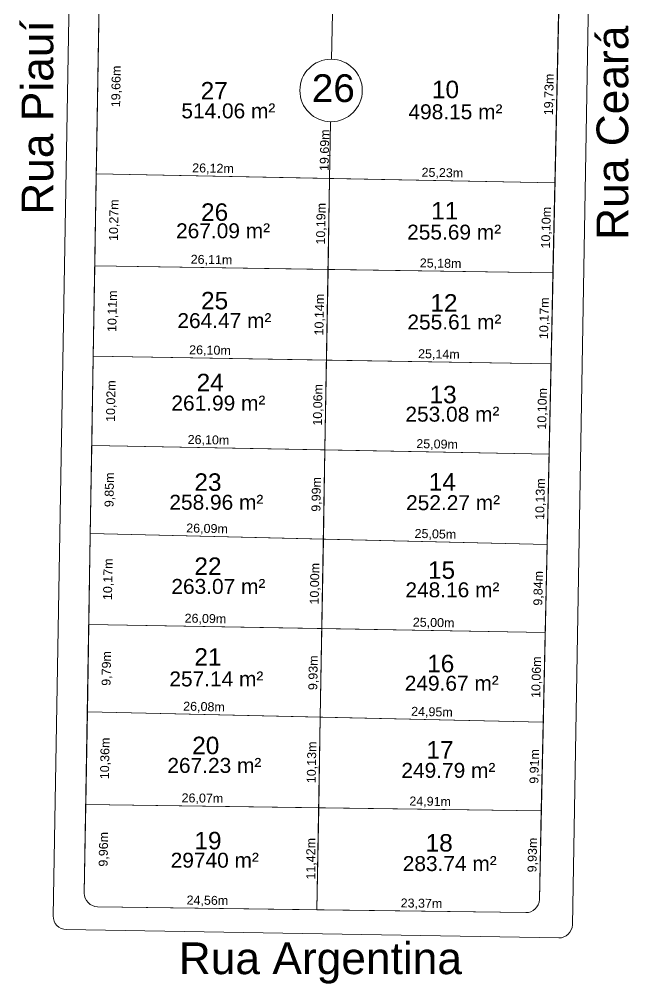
# Model space of a CAD drawing. Header units: metres. Extents: x 3808 to 8215, y 2374 to 6187.
# Drawn here: x 5280.1 to 5348.3, y 4787.7 to 4895.7 of the extents above; entities that cross this region are included whole.
import ezdxf
from ezdxf.enums import TextEntityAlignment as Align

# ---------------------------------------------------------------- set-up
doc = ezdxf.new("R2010")
doc.units = ezdxf.units.M
for name, color, linetype in [('Areas Lotes', 1, 'Continuous'), ('Calçada', 8, 'Continuous'), ('COTAS', 7, 'Continuous'), ('Lote', 7, 'Continuous'), ('Nome das Ruas', 7, 'Continuous'), ('Nº Lote', 7, 'Continuous'), ('Nº. quadra', 7, 'Continuous'), ('quadras', 7, 'Continuous')]:
    doc.layers.add(name, color=color, linetype=linetype)
doc.styles.add('Arial', font='arial.ttf')
doc.dimstyles.new('Copy(2) of ISO-25', dxfattribs={"dimtxt": 1, "dimasz": 2.5, "dimexe": 1.25, "dimexo": 0.625, "dimgap": 0.2, "dimtad": 1, "dimtoh": 1, "dimlfac": 1, "dimzin": 1, "dimtxsty": 'Arial', "dimblk": 'NONE', "dimcen": 0, "dimse1": 1, "dimse2": 1, "dimsd1": 1, "dimsd2": 1, "dimclrt": 256, "dimaunit": 1, "dimadec": 3, "dimazin": 0, "dimtfac": 1, "dimtmove": 0, "dimatfit": 3, "dimldrblk": 'NONE', "dimfxl": 1, "dimtolj": 1, "dimtzin": 0, "dimarcsym": 0})

# ---------------------------------------------------------------- blocks, each defined once
blk = doc.blocks.new('*D6645')
at = {"layer": 'Defpoints', "color": 0, "linetype": 'Continuous', "transparency": 16777216}
for p in [(5340.47, 4897.1), (5340.04, 4877.38), (5340.04, 4877.38)]:
    blk.add_point(p, dxfattribs=at)
at = {"layer": 'COTAS', "linetype": 'Continuous', "lineweight": 5, "transparency": 16777216, "insert": (5339.45, 4887.26), "char_height": 1, "attachment_point": 5, "rotation": 88.7524, "style": 'Arial'}
blk.add_mtext('\\A1;19,73m', dxfattribs=at)
blk = doc.blocks.new('_None')
blk = doc.blocks.new('*D6646')
at = {"layer": 'Defpoints', "color": 0, "linetype": 'Continuous', "transparency": 16777216}
for p in [(5340.04, 4877.38), (5339.82, 4867.28), (5339.82, 4867.28)]:
    blk.add_point(p, dxfattribs=at)
at = {"layer": 'COTAS', "linetype": 'Continuous', "lineweight": 5, "transparency": 16777216, "insert": (5339.13, 4872.35), "char_height": 1, "attachment_point": 5, "rotation": 88.7524, "style": 'Arial'}
blk.add_mtext('\\A1;10,10m', dxfattribs=at)
blk = doc.blocks.new('*D6647')
at = {"layer": 'Defpoints', "color": 0, "linetype": 'Continuous', "transparency": 16777216}
for p in [(5339.82, 4867.28), (5339.6, 4857.11), (5339.6, 4857.11)]:
    blk.add_point(p, dxfattribs=at)
at = {"layer": 'COTAS', "linetype": 'Continuous', "lineweight": 5, "transparency": 16777216, "insert": (5338.91, 4862.21), "char_height": 1, "attachment_point": 5, "rotation": 88.7524, "style": 'Arial'}
blk.add_mtext('\\A1;10,17m', dxfattribs=at)
blk = doc.blocks.new('*D6648')
at = {"layer": 'Defpoints', "color": 0, "linetype": 'Continuous', "transparency": 16777216}
for p in [(5339.6, 4857.11), (5339.38, 4847.01), (5339.38, 4847.01)]:
    blk.add_point(p, dxfattribs=at)
at = {"layer": 'COTAS', "linetype": 'Continuous', "lineweight": 5, "transparency": 16777216, "insert": (5338.69, 4852.08), "char_height": 1, "attachment_point": 5, "rotation": 88.7524, "style": 'Arial'}
blk.add_mtext('\\A1;10,10m', dxfattribs=at)
blk = doc.blocks.new('*D6649')
at = {"layer": 'Defpoints', "color": 0, "linetype": 'Continuous', "transparency": 16777216}
for p in [(5339.38, 4847.01), (5339.16, 4836.88), (5339.16, 4836.88)]:
    blk.add_point(p, dxfattribs=at)
at = {"layer": 'COTAS', "linetype": 'Continuous', "lineweight": 5, "transparency": 16777216, "insert": (5338.47, 4841.97), "char_height": 1, "attachment_point": 5, "rotation": 88.7524, "style": 'Arial'}
blk.add_mtext('\\A1;10,13m', dxfattribs=at)
blk = doc.blocks.new('*D6650')
at = {"layer": 'Defpoints', "color": 0, "linetype": 'Continuous', "transparency": 16777216}
for p in [(5339.16, 4836.88), (5338.94, 4827.05), (5338.94, 4827.05)]:
    blk.add_point(p, dxfattribs=at)
at = {"layer": 'COTAS', "linetype": 'Continuous', "lineweight": 5, "transparency": 16777216, "insert": (5338.25, 4831.99), "char_height": 1, "attachment_point": 5, "rotation": 88.7524, "style": 'Arial'}
blk.add_mtext('\\A1;9,84m', dxfattribs=at)
blk = doc.blocks.new('*D6651')
at = {"layer": 'Defpoints', "color": 0, "linetype": 'Continuous', "transparency": 16777216}
for p in [(5338.94, 4827.05), (5338.73, 4816.99), (5338.73, 4816.99)]:
    blk.add_point(p, dxfattribs=at)
at = {"layer": 'COTAS', "linetype": 'Continuous', "lineweight": 5, "transparency": 16777216, "insert": (5338.03, 4822.04), "char_height": 1, "attachment_point": 5, "rotation": 88.7524, "style": 'Arial'}
blk.add_mtext('\\A1;10,06m', dxfattribs=at)
blk = doc.blocks.new('*D6652')
at = {"layer": 'Defpoints', "color": 0, "linetype": 'Continuous', "transparency": 16777216}
for p in [(5338.73, 4816.99), (5338.51, 4807.09), (5338.51, 4807.09)]:
    blk.add_point(p, dxfattribs=at)
at = {"layer": 'COTAS', "linetype": 'Continuous', "lineweight": 5, "transparency": 16777216, "insert": (5337.82, 4812.05), "char_height": 1, "attachment_point": 5, "rotation": 88.7524, "style": 'Arial'}
blk.add_mtext('\\A1;9,91m', dxfattribs=at)
blk = doc.blocks.new('*D6653')
at = {"layer": 'Defpoints', "color": 0, "linetype": 'Continuous', "transparency": 16777216}
for p in [(5338.51, 4807.09), (5338.29, 4797.16), (5338.29, 4797.16)]:
    blk.add_point(p, dxfattribs=at)
at = {"layer": 'COTAS', "linetype": 'Continuous', "lineweight": 5, "transparency": 16777216, "insert": (5337.6, 4802.14), "char_height": 1, "attachment_point": 5, "rotation": 88.7524, "style": 'Arial'}
blk.add_mtext('\\A1;9,93m', dxfattribs=at)
blk = doc.blocks.new('*D6654')
at = {"layer": 'Defpoints', "color": 0, "linetype": 'Continuous', "transparency": 16777216}
for p in [(5313.41, 4796.01), (5313.41, 4796.01), (5336.77, 4795.69)]:
    blk.add_point(p, dxfattribs=at)
at = {"layer": 'COTAS', "linetype": 'Continuous', "lineweight": 5, "transparency": 16777216, "insert": (5325.1, 4796.65), "char_height": 1, "attachment_point": 5, "rotation": 359.2068, "style": 'Arial'}
blk.add_mtext('\\A1;23,37m', dxfattribs=at)
blk = doc.blocks.new('*D6655')
at = {"layer": 'Defpoints', "color": 0, "linetype": 'Continuous', "transparency": 16777216}
for p in [(5288.84, 4796.35), (5288.84, 4796.35), (5313.41, 4796.01)]:
    blk.add_point(p, dxfattribs=at)
at = {"layer": 'COTAS', "linetype": 'Continuous', "lineweight": 5, "transparency": 16777216, "insert": (5301.14, 4796.98), "char_height": 1, "attachment_point": 5, "rotation": 359.2068, "style": 'Arial'}
blk.add_mtext('\\A1;24,56m', dxfattribs=at)
blk = doc.blocks.new('*D6656')
at = {"layer": 'Defpoints', "color": 0, "linetype": 'Continuous', "transparency": 16777216}
for p in [(5287.53, 4807.8), (5290.47, 4807.75), (5287.37, 4797.84)]:
    blk.add_point(p, dxfattribs=at)
at = {"layer": 'COTAS', "linetype": 'Continuous', "lineweight": 5, "transparency": 16777216, "insert": (5289.59, 4802.78), "char_height": 1, "attachment_point": 5, "rotation": 89.0508, "style": 'Arial'}
blk.add_mtext('\\A1;9,96m', dxfattribs=at)
blk = doc.blocks.new('*D6657')
at = {"layer": 'Defpoints', "color": 0, "linetype": 'Continuous', "transparency": 16777216}
for p in [(5287.7, 4818.16), (5290.64, 4818.11), (5287.53, 4807.8)]:
    blk.add_point(p, dxfattribs=at)
at = {"layer": 'COTAS', "linetype": 'Continuous', "lineweight": 5, "transparency": 16777216, "insert": (5289.75, 4812.95), "char_height": 1, "attachment_point": 5, "rotation": 89.0508, "style": 'Arial'}
blk.add_mtext('\\A1;10,36m', dxfattribs=at)
blk = doc.blocks.new('*D6658')
at = {"layer": 'Defpoints', "color": 0, "linetype": 'Continuous', "transparency": 16777216}
for p in [(5287.87, 4827.95), (5290.8, 4827.9), (5287.7, 4818.16)]:
    blk.add_point(p, dxfattribs=at)
at = {"layer": 'COTAS', "linetype": 'Continuous', "lineweight": 5, "transparency": 16777216, "insert": (5289.92, 4823.02), "char_height": 1, "attachment_point": 5, "rotation": 89.0508, "style": 'Arial'}
blk.add_mtext('\\A1;9,79m', dxfattribs=at)
blk = doc.blocks.new('*D6659')
at = {"layer": 'Defpoints', "color": 0, "linetype": 'Continuous', "transparency": 16777216}
for p in [(5288.03, 4838.12), (5290.97, 4838.07), (5287.87, 4827.95)]:
    blk.add_point(p, dxfattribs=at)
at = {"layer": 'COTAS', "linetype": 'Continuous', "lineweight": 5, "transparency": 16777216, "insert": (5290.09, 4833), "char_height": 1, "attachment_point": 5, "rotation": 89.0508, "style": 'Arial'}
blk.add_mtext('\\A1;10,17m', dxfattribs=at)
blk = doc.blocks.new('*D6660')
at = {"layer": 'Defpoints', "color": 0, "linetype": 'Continuous', "transparency": 16777216}
for p in [(5288.2, 4847.97), (5291.13, 4847.92), (5288.03, 4838.12)]:
    blk.add_point(p, dxfattribs=at)
at = {"layer": 'COTAS', "linetype": 'Continuous', "lineweight": 5, "transparency": 16777216, "insert": (5290.25, 4843.01), "char_height": 1, "attachment_point": 5, "rotation": 89.0508, "style": 'Arial'}
blk.add_mtext('\\A1;9,85m', dxfattribs=at)
blk = doc.blocks.new('*D6661')
at = {"layer": 'Defpoints', "color": 0, "linetype": 'Continuous', "transparency": 16777216}
for p in [(5288.36, 4857.98), (5291.3, 4857.93), (5288.2, 4847.97)]:
    blk.add_point(p, dxfattribs=at)
at = {"layer": 'COTAS', "linetype": 'Continuous', "lineweight": 5, "transparency": 16777216, "insert": (5290.42, 4852.94), "char_height": 1, "attachment_point": 5, "rotation": 89.0508, "style": 'Arial'}
blk.add_mtext('\\A1;10,02m', dxfattribs=at)
blk = doc.blocks.new('*D6662')
at = {"layer": 'Defpoints', "color": 0, "linetype": 'Continuous', "transparency": 16777216}
for p in [(5288.53, 4868.1), (5291.47, 4868.05), (5288.36, 4857.98)]:
    blk.add_point(p, dxfattribs=at)
at = {"layer": 'COTAS', "linetype": 'Continuous', "lineweight": 5, "transparency": 16777216, "insert": (5290.58, 4863), "char_height": 1, "attachment_point": 5, "rotation": 89.0508, "style": 'Arial'}
blk.add_mtext('\\A1;10,11m', dxfattribs=at)
blk = doc.blocks.new('*D6663')
at = {"layer": 'Defpoints', "color": 0, "linetype": 'Continuous', "transparency": 16777216}
for p in [(5288.7, 4878.36), (5291.64, 4878.32), (5288.53, 4868.1)]:
    blk.add_point(p, dxfattribs=at)
at = {"layer": 'COTAS', "linetype": 'Continuous', "lineweight": 5, "transparency": 16777216, "insert": (5290.75, 4873.19), "char_height": 1, "attachment_point": 5, "rotation": 89.0508, "style": 'Arial'}
blk.add_mtext('\\A1;10,27m', dxfattribs=at)
blk = doc.blocks.new('*D6664')
at = {"layer": 'Defpoints', "color": 0, "linetype": 'Continuous', "transparency": 16777216}
for p in [(5289.03, 4898.02), (5291.96, 4897.98), (5288.7, 4878.36)]:
    blk.add_point(p, dxfattribs=at)
at = {"layer": 'COTAS', "linetype": 'Continuous', "lineweight": 5, "transparency": 16777216, "insert": (5291, 4888.16), "char_height": 1, "attachment_point": 5, "rotation": 89.0508, "style": 'Arial'}
blk.add_mtext('\\A1;19,66m', dxfattribs=at)
blk = doc.blocks.new('*D6751')
at = {"layer": 'Defpoints', "color": 0, "linetype": 'Continuous', "transparency": 16777216}
for p in [(5313.41, 4807.44), (5313.6, 4807.44), (5313.41, 4796.01)]:
    blk.add_point(p, dxfattribs=at)
at = {"layer": 'COTAS', "linetype": 'Continuous', "lineweight": 5, "transparency": 16777216, "insert": (5312.8, 4801.72), "char_height": 1, "attachment_point": 5, "rotation": 90, "style": 'Arial'}
blk.add_mtext('\\A1;11,42m', dxfattribs=at)
blk = doc.blocks.new('*D6752')
at = {"layer": 'Defpoints', "color": 0, "linetype": 'Continuous', "transparency": 16777216}
for p in [(5315.16, 4897.56), (5315.43, 4897.55), (5314.82, 4877.86)]:
    blk.add_point(p, dxfattribs=at)
at = {"layer": 'COTAS', "linetype": 'Continuous', "lineweight": 5, "transparency": 16777216, "insert": (5314.34, 4881.02), "char_height": 1, "attachment_point": 5, "rotation": 89.013, "style": 'Arial'}
blk.add_mtext('\\A1;19,69m', dxfattribs=at)
blk = doc.blocks.new('*D6753')
at = {"layer": 'Defpoints', "color": 0, "linetype": 'Continuous', "transparency": 16777216}
for p in [(5313.78, 4817.56), (5313.78, 4817.56), (5313.6, 4807.43)]:
    blk.add_point(p, dxfattribs=at)
at = {"layer": 'COTAS', "linetype": 'Continuous', "lineweight": 5, "transparency": 16777216, "insert": (5312.89, 4812.51), "char_height": 1, "attachment_point": 5, "rotation": 89.013, "style": 'Arial'}
blk.add_mtext('\\A1;10,13m', dxfattribs=at)
blk = doc.blocks.new('*D6754')
at = {"layer": 'Defpoints', "color": 0, "linetype": 'Continuous', "transparency": 16777216}
for p in [(5313.95, 4827.49), (5313.95, 4827.49), (5313.78, 4817.56)]:
    blk.add_point(p, dxfattribs=at)
at = {"layer": 'COTAS', "linetype": 'Continuous', "lineweight": 5, "transparency": 16777216, "insert": (5313.06, 4822.54), "char_height": 1, "attachment_point": 5, "rotation": 89.013, "style": 'Arial'}
blk.add_mtext('\\A1;9,93m', dxfattribs=at)
blk = doc.blocks.new('*D6755')
at = {"layer": 'Defpoints', "color": 0, "linetype": 'Continuous', "transparency": 16777216}
for p in [(5314.12, 4837.49), (5314.12, 4837.49), (5313.95, 4827.49)]:
    blk.add_point(p, dxfattribs=at)
at = {"layer": 'COTAS', "linetype": 'Continuous', "lineweight": 5, "transparency": 16777216, "insert": (5313.23, 4832.5), "char_height": 1, "attachment_point": 5, "rotation": 89.013, "style": 'Arial'}
blk.add_mtext('\\A1;10,00m', dxfattribs=at)
blk = doc.blocks.new('*D6756')
at = {"layer": 'Defpoints', "color": 0, "linetype": 'Continuous', "transparency": 16777216}
for p in [(5314.29, 4847.48), (5314.29, 4847.48), (5314.12, 4837.49)]:
    blk.add_point(p, dxfattribs=at)
at = {"layer": 'COTAS', "linetype": 'Continuous', "lineweight": 5, "transparency": 16777216, "insert": (5313.41, 4842.5), "char_height": 1, "attachment_point": 5, "rotation": 89.013, "style": 'Arial'}
blk.add_mtext('\\A1;9,99m', dxfattribs=at)
blk = doc.blocks.new('*D6757')
at = {"layer": 'Defpoints', "color": 0, "linetype": 'Continuous', "transparency": 16777216}
for p in [(5314.47, 4857.54), (5314.47, 4857.54), (5314.29, 4847.48)]:
    blk.add_point(p, dxfattribs=at)
at = {"layer": 'COTAS', "linetype": 'Continuous', "lineweight": 5, "transparency": 16777216, "insert": (5313.58, 4852.52), "char_height": 1, "attachment_point": 5, "rotation": 89.013, "style": 'Arial'}
blk.add_mtext('\\A1;10,06m', dxfattribs=at)
blk = doc.blocks.new('*D6758')
at = {"layer": 'Defpoints', "color": 0, "linetype": 'Continuous', "transparency": 16777216}
for p in [(5314.64, 4867.68), (5314.64, 4867.68), (5314.47, 4857.54)]:
    blk.add_point(p, dxfattribs=at)
at = {"layer": 'COTAS', "linetype": 'Continuous', "lineweight": 5, "transparency": 16777216, "insert": (5313.75, 4862.62), "char_height": 1, "attachment_point": 5, "rotation": 89.013, "style": 'Arial'}
blk.add_mtext('\\A1;10,14m', dxfattribs=at)
blk = doc.blocks.new('*D6759')
at = {"layer": 'Defpoints', "color": 0, "linetype": 'Continuous', "transparency": 16777216}
for p in [(5314.82, 4877.86), (5314.82, 4877.86), (5314.64, 4867.68)]:
    blk.add_point(p, dxfattribs=at)
at = {"layer": 'COTAS', "linetype": 'Continuous', "lineweight": 5, "transparency": 16777216, "insert": (5313.93, 4872.79), "char_height": 1, "attachment_point": 5, "rotation": 89.013, "style": 'Arial'}
blk.add_mtext('\\A1;10,19m', dxfattribs=at)
blk = doc.blocks.new('*D7646')
at = {"layer": 'Defpoints', "color": 0, "linetype": 'Continuous', "transparency": 16777216}
for p in [(5287.53, 4807.8), (5287.53, 4807.8), (5313.6, 4807.43)]:
    blk.add_point(p, dxfattribs=at)
at = {"layer": 'COTAS', "linetype": 'Continuous', "lineweight": 5, "transparency": 16777216, "insert": (5300.58, 4808.42), "char_height": 1, "attachment_point": 5, "rotation": 359.197, "style": 'Arial'}
blk.add_mtext('\\A1;26,07m', dxfattribs=at)
blk = doc.blocks.new('*D7647')
at = {"layer": 'Defpoints', "color": 0, "linetype": 'Continuous', "transparency": 16777216}
for p in [(5313.6, 4807.43), (5338.51, 4807.09), (5338.51, 4807.09)]:
    blk.add_point(p, dxfattribs=at)
at = {"layer": 'COTAS', "linetype": 'Continuous', "lineweight": 5, "transparency": 16777216, "insert": (5326.07, 4808.06), "char_height": 1, "attachment_point": 5, "rotation": 359.197, "style": 'Arial'}
blk.add_mtext('\\A1;24,91m', dxfattribs=at)
blk = doc.blocks.new('*D7648')
at = {"layer": 'Defpoints', "color": 0, "linetype": 'Continuous', "transparency": 16777216}
for p in [(5313.78, 4817.56), (5338.73, 4816.99), (5338.73, 4816.99)]:
    blk.add_point(p, dxfattribs=at)
at = {"layer": 'COTAS', "linetype": 'Continuous', "lineweight": 5, "transparency": 16777216, "insert": (5326.27, 4818.08), "char_height": 1, "attachment_point": 5, "rotation": 358.6833, "style": 'Arial'}
blk.add_mtext('\\A1;24,95m', dxfattribs=at)
blk = doc.blocks.new('*D7649')
at = {"layer": 'Defpoints', "color": 0, "linetype": 'Continuous', "transparency": 16777216}
for p in [(5287.7, 4818.16), (5287.7, 4818.16), (5313.78, 4817.56)]:
    blk.add_point(p, dxfattribs=at)
at = {"layer": 'COTAS', "linetype": 'Continuous', "lineweight": 5, "transparency": 16777216, "insert": (5300.76, 4818.66), "char_height": 1, "attachment_point": 5, "rotation": 358.6833, "style": 'Arial'}
blk.add_mtext('\\A1;26,08m', dxfattribs=at)
blk = doc.blocks.new('*D7650')
at = {"layer": 'Defpoints', "color": 0, "linetype": 'Continuous', "transparency": 16777216}
for p in [(5287.87, 4827.95), (5287.87, 4827.95), (5313.95, 4827.49)]:
    blk.add_point(p, dxfattribs=at)
at = {"layer": 'COTAS', "linetype": 'Continuous', "lineweight": 5, "transparency": 16777216, "insert": (5300.92, 4828.52), "char_height": 1, "attachment_point": 5, "rotation": 358.9924, "style": 'Arial'}
blk.add_mtext('\\A1;26,09m', dxfattribs=at)
blk = doc.blocks.new('*D7651')
at = {"layer": 'Defpoints', "color": 0, "linetype": 'Continuous', "transparency": 16777216}
for p in [(5313.95, 4827.49), (5338.94, 4827.05), (5338.94, 4827.05)]:
    blk.add_point(p, dxfattribs=at)
at = {"layer": 'COTAS', "linetype": 'Continuous', "lineweight": 5, "transparency": 16777216, "insert": (5326.46, 4828.07), "char_height": 1, "attachment_point": 5, "rotation": 358.9924, "style": 'Arial'}
blk.add_mtext('\\A1;25,00m', dxfattribs=at)
blk = doc.blocks.new('*D7652')
at = {"layer": 'Defpoints', "color": 0, "linetype": 'Continuous', "transparency": 16777216}
for p in [(5314.12, 4837.49), (5314.12, 4837.49), (5339.16, 4836.88)]:
    blk.add_point(p, dxfattribs=at)
at = {"layer": 'COTAS', "linetype": 'Continuous', "lineweight": 5, "transparency": 16777216, "insert": (5326.66, 4837.99), "char_height": 1, "attachment_point": 5, "rotation": 358.6203, "style": 'Arial'}
blk.add_mtext('\\A1;25,05m', dxfattribs=at)
blk = doc.blocks.new('*D7653')
at = {"layer": 'Defpoints', "color": 0, "linetype": 'Continuous', "transparency": 16777216}
for p in [(5288.03, 4838.12), (5288.03, 4838.12), (5314.12, 4837.49)]:
    blk.add_point(p, dxfattribs=at)
at = {"layer": 'COTAS', "linetype": 'Continuous', "lineweight": 5, "transparency": 16777216, "insert": (5301.1, 4838.6), "char_height": 1, "attachment_point": 5, "rotation": 358.6203, "style": 'Arial'}
blk.add_mtext('\\A1;26,09m', dxfattribs=at)
blk = doc.blocks.new('*D7654')
at = {"layer": 'Defpoints', "color": 0, "linetype": 'Continuous', "transparency": 16777216}
for p in [(5288.2, 4847.97), (5288.2, 4847.97), (5314.29, 4847.48)]:
    blk.add_point(p, dxfattribs=at)
at = {"layer": 'COTAS', "linetype": 'Continuous', "lineweight": 5, "transparency": 16777216, "insert": (5301.26, 4848.52), "char_height": 1, "attachment_point": 5, "rotation": 358.9345, "style": 'Arial'}
blk.add_mtext('\\A1;26,10m', dxfattribs=at)
blk = doc.blocks.new('*D7655')
at = {"layer": 'Defpoints', "color": 0, "linetype": 'Continuous', "transparency": 16777216}
for p in [(5314.29, 4847.48), (5339.38, 4847.01), (5339.38, 4847.01)]:
    blk.add_point(p, dxfattribs=at)
at = {"layer": 'COTAS', "linetype": 'Continuous', "lineweight": 5, "transparency": 16777216, "insert": (5326.85, 4848.05), "char_height": 1, "attachment_point": 5, "rotation": 358.9345, "style": 'Arial'}
blk.add_mtext('\\A1;25,09m', dxfattribs=at)
blk = doc.blocks.new('*D7656')
at = {"layer": 'Defpoints', "color": 0, "linetype": 'Continuous', "transparency": 16777216}
for p in [(5314.47, 4857.54), (5339.6, 4857.11), (5339.6, 4857.11)]:
    blk.add_point(p, dxfattribs=at)
at = {"layer": 'COTAS', "linetype": 'Continuous', "lineweight": 5, "transparency": 16777216, "insert": (5327.05, 4858.12), "char_height": 1, "attachment_point": 5, "rotation": 359.0238, "style": 'Arial'}
blk.add_mtext('\\A1;25,14m', dxfattribs=at)
blk = doc.blocks.new('*D7657')
at = {"layer": 'Defpoints', "color": 0, "linetype": 'Continuous', "transparency": 16777216}
for p in [(5288.36, 4857.98), (5288.36, 4857.98), (5314.47, 4857.54)]:
    blk.add_point(p, dxfattribs=at)
at = {"layer": 'COTAS', "linetype": 'Continuous', "lineweight": 5, "transparency": 16777216, "insert": (5301.43, 4858.56), "char_height": 1, "attachment_point": 5, "rotation": 359.0238, "style": 'Arial'}
blk.add_mtext('\\A1;26,10m', dxfattribs=at)
blk = doc.blocks.new('*D7658')
at = {"layer": 'Defpoints', "color": 0, "linetype": 'Continuous', "transparency": 16777216}
for p in [(5288.53, 4868.1), (5288.53, 4868.1), (5314.64, 4867.68)]:
    blk.add_point(p, dxfattribs=at)
at = {"layer": 'COTAS', "linetype": 'Continuous', "lineweight": 5, "transparency": 16777216, "insert": (5301.6, 4868.69), "char_height": 1, "attachment_point": 5, "rotation": 359.0896, "style": 'Arial'}
blk.add_mtext('\\A1;26,11m', dxfattribs=at)
blk = doc.blocks.new('*D7659')
at = {"layer": 'Defpoints', "color": 0, "linetype": 'Continuous', "transparency": 16777216}
for p in [(5314.64, 4867.68), (5339.82, 4867.28), (5339.82, 4867.28)]:
    blk.add_point(p, dxfattribs=at)
at = {"layer": 'COTAS', "linetype": 'Continuous', "lineweight": 5, "transparency": 16777216, "insert": (5327.24, 4868.28), "char_height": 1, "attachment_point": 5, "rotation": 359.0896, "style": 'Arial'}
blk.add_mtext('\\A1;25,18m', dxfattribs=at)
blk = doc.blocks.new('*D7660')
at = {"layer": 'Defpoints', "color": 0, "linetype": 'Continuous', "transparency": 16777216}
for p in [(5314.82, 4877.86), (5314.82, 4877.86), (5340.04, 4877.38)]:
    blk.add_point(p, dxfattribs=at)
at = {"layer": 'COTAS', "linetype": 'Continuous', "lineweight": 5, "transparency": 16777216, "insert": (5327.44, 4878.42), "char_height": 1, "attachment_point": 5, "rotation": 358.903, "style": 'Arial'}
blk.add_mtext('\\A1;25,23m', dxfattribs=at)
blk = doc.blocks.new('*D7661')
at = {"layer": 'Defpoints', "color": 0, "linetype": 'Continuous', "transparency": 16777216}
for p in [(5288.7, 4878.36), (5288.7, 4878.36), (5314.82, 4877.86)]:
    blk.add_point(p, dxfattribs=at)
at = {"layer": 'COTAS', "linetype": 'Continuous', "lineweight": 5, "transparency": 16777216, "insert": (5301.77, 4878.92), "char_height": 1, "attachment_point": 5, "rotation": 358.903, "style": 'Arial'}
blk.add_mtext('\\A1;26,12m', dxfattribs=at)

msp = doc.modelspace()

# ---------------------------------------------------------------- linework, layer by layer
at = {"layer": 'Calçada', "linetype": 'Continuous', "lineweight": 5}
for p, q in [((5286.817, 4963.109), (5283.876, 4795.328)), ((5344.878, 4961.95), (5341.992, 4794.333)), ((5340.466, 4792.859), (5285.35, 4793.802))]:
    msp.add_line(p, q, dxfattribs=at)
for centre, start, end in [((5285.376, 4795.302), 178.9959, 269.01954), ((5340.492, 4794.358), 269.01954, 359.01349)]:
    msp.add_arc(centre, 1.5, start, end, dxfattribs=at)
at = {"layer": 'Lote', "lineweight": 5}
for p, q in [((5315.677, 4927.873), (5315.046, 4891.205)), ((5314.925, 4884.215), (5313.406, 4796.012)), ((5288.703, 4878.365), (5340.04, 4877.382)), ((5288.533, 4868.096), (5339.82, 4867.281)), ((5339.599, 4857.109), (5288.364, 4857.982)), ((5288.198, 4847.966), (5339.379, 4847.015)), ((5339.158, 4836.885), (5288.034, 4838.116)), ((5287.865, 4827.949), (5338.944, 4827.051)), ((5338.725, 4816.99), (5287.703, 4818.163)), ((5287.53, 4807.8), (5338.509, 4807.085))]:
    msp.add_line(p, q, dxfattribs=at)
at = {"layer": 'Lote', "linetype": 'Continuous', "lineweight": 5, "flags": 128}
for points in [[(5314.64, 4867.681), (5314.816, 4877.865), (5288.703, 4878.365), (5288.533, 4868.096)], [(5339.82, 4867.281), (5340.04, 4877.382), (5314.816, 4877.865), (5314.64, 4867.681)], [(5314.466, 4857.537), (5314.64, 4867.681), (5288.533, 4868.096), (5288.364, 4857.982)], [(5314.64, 4867.681), (5314.466, 4857.537), (5339.599, 4857.109), (5339.82, 4867.281)], [(5314.292, 4847.481), (5314.466, 4857.537), (5288.364, 4857.982), (5288.198, 4847.966)], [(5314.466, 4857.537), (5314.292, 4847.481), (5339.379, 4847.015), (5339.599, 4857.109)], [(5314.12, 4837.488), (5314.292, 4847.481), (5288.198, 4847.966), (5288.034, 4838.116)], [(5339.158, 4836.885), (5339.379, 4847.015), (5314.292, 4847.481), (5314.12, 4837.488)], [(5313.948, 4827.491), (5314.12, 4837.488), (5288.034, 4838.116), (5287.865, 4827.949)], [(5338.944, 4827.051), (5339.158, 4836.885), (5314.12, 4837.488), (5313.948, 4827.491)], [(5287.865, 4827.949), (5287.703, 4818.163), (5313.777, 4817.563), (5313.948, 4827.491)], [(5313.948, 4827.491), (5313.777, 4817.563), (5338.725, 4816.99), (5338.944, 4827.051)], [(5313.602, 4807.434), (5313.777, 4817.563), (5287.703, 4818.163), (5287.53, 4807.8)], [(5313.777, 4817.563), (5313.602, 4807.434), (5338.509, 4807.085), (5338.725, 4816.99)]]:
    msp.add_lwpolyline(points, close=True, dxfattribs=at)
for points in [[(5287.53, 4807.8), (5287.366, 4797.877, 0.4150265), (5288.845, 4796.352), (5313.406, 4796.012), (5313.602, 4807.434)], [(5313.602, 4807.434), (5313.406, 4796.012), (5336.773, 4795.688, 0.4118924), (5338.293, 4797.156), (5338.509, 4807.085)]]:
    msp.add_lwpolyline(points, format="xyb", close=True, dxfattribs=at)
at = {"layer": 'Nº. quadra', "lineweight": 5}
msp.add_circle((5314.985, 4887.71), 3.496, dxfattribs=at)
at = {"layer": 'quadras', "lineweight": 5}
for p, q in [((5287.366, 4797.877), (5290.09, 4961.777)), ((5341.841, 4960.071), (5338.293, 4797.156)), ((5336.773, 4795.688), (5288.845, 4796.352))]:
    msp.add_line(p, q, dxfattribs=at)
at = {"layer": 'quadras', "linetype": 'Continuous', "lineweight": 5, "flags": 128}
msp.add_lwpolyline([(5287.366, 4797.877, 0.4150265), (5288.845, 4796.352), (5336.773, 4795.688, 0.4118924), (5338.293, 4797.156), (5341.841, 4960.071, 0.4107005), (5340.392, 4961.603), (5291.64, 4963.251, 0.4192503), (5290.09, 4961.777)], format="xyb", close=True, dxfattribs=at)
at = {"layer": 'quadras', "lineweight": 5}
for centre, start, end in [((5288.865, 4797.852), 179.04783, 269.20681), ((5336.794, 4797.188), 269.20681, 358.75238)]:
    msp.add_arc(centre, 1.5, start, end, dxfattribs=at)

# ---------------------------------------------------------------- texts
at = {"layer": 'Areas Lotes', "lineweight": 5, "style": 'Arial'}
for s, p in [('514.06 m²', (5298.226, 4884.589)), ('498.15 m²', (5323.645, 4884.486)), ('267.09 m²', (5297.635, 4871.167)), ('255.69 m²', (5323.499, 4871.014)), ('264.47 m²', (5297.785, 4861.113)), ('255.61 m²', (5323.529, 4860.956)), ('261.99 m²', (5297.11, 4851.885)), ('253.08 m²', (5323.305, 4850.642)), ('258.96 m²', (5296.884, 4840.781)), ('252.27 m²', (5323.38, 4840.738)), ('263.07 m²', (5297.109, 4831.364)), ('248.16 m²', (5323.305, 4830.985)), ('257.14 m²', (5296.884, 4821.01)), ('249.67 m²', (5323.23, 4820.528)), ('267.23 m²', (5296.659, 4811.332)), ('249.79 m²', (5322.854, 4810.775)), ('29740 m²', (5297.032, 4800.721)), ('283.74 m²', (5323.004, 4800.346))]:
    msp.add_text(s, height=1.6726, dxfattribs=at).set_placement(p)
at = {"layer": 'Nome das Ruas', "lineweight": 5, "style": 'Arial'}
for s, p in [('Rua Piauí', (5283.886, 4873.793, 165.916)), ('Rua Ceará', (5348.245, 4870.984, 165.916))]:
    msp.add_text(s, height=3.55, rotation=90, dxfattribs=at).set_placement(p)
msp.add_text('Rua Argentina', height=3.55, dxfattribs=at).set_placement((5297.935, 4788.806, 165.916))
at = {"layer": 'Nº Lote', "linetype": 'Continuous', "lineweight": 5, "style": 'Arial'}
for s, p in [('27', (5301.903, 4886.701)), ('10', (5327.788, 4886.844)), ('26', (5301.948, 4873.116)), ('11', (5327.701, 4873.272)), ('25', (5301.948, 4863.209)), ('12', (5327.61, 4862.956)), ('24', (5301.452, 4854.045)), ('13', (5327.52, 4852.698)), ('23', (5301.204, 4842.899)), ('14', (5327.434, 4842.923)), ('22', (5301.204, 4833.487)), ('15', (5327.348, 4833.054)), ('21', (5301.204, 4823.332)), ('16', (5327.256, 4822.593)), ('20', (5300.956, 4813.425)), ('17', (5327.171, 4812.932)), ('19', (5301.204, 4802.775)), ('18', (5327.08, 4802.524))]:
    msp.add_text(s, height=1.9563, dxfattribs=at).set_placement(p, align=Align.CENTER)
at = {"layer": 'Nº. quadra', "lineweight": 5, "style": 'Arial'}
msp.add_text('26', height=3.1039, dxfattribs=at).set_placement((5312.821, 4886.416))

# ---------------------------------------------------------------- dimensions: what is measured, and where the dimension line sits
at = {"layer": 'COTAS', "linetype": 'Continuous', "lineweight": 5}
for base, p1, p2, angle, picture, middle in [((5291.964, 4897.975), (5288.703, 4878.365), (5289.03, 4898.024), 269.05083, '*D6664', (5291, 4888.159)), ((5340.04, 4877.382), (5340.47, 4897.103), (5340.04, 4877.382), 88.75238, '*D6645', (5339.454, 4887.26)), ((5291.638, 4878.316), (5288.533, 4868.096), (5288.703, 4878.365), 269.05083, '*D6663', (5290.752, 4873.195)), ((5314.816, 4877.865), (5314.64, 4867.681), (5314.816, 4877.865), 269.01298, '*D6759', (5313.927, 4872.786)), ((5339.82, 4867.281), (5340.04, 4877.382), (5339.82, 4867.281), 88.75238, '*D6646', (5339.13, 4872.349)), ((5291.4678, 4868.047), (5288.3645, 4857.982), (5288.5325, 4868.0956), 269.05083, '*D6662', (5290.5831, 4863.0035)), ((5314.6404, 4867.68077), (5314.46565, 4857.53728), (5314.6404, 4867.68077), 269.01298, '*D6758', (5313.75219, 4862.62282)), ((5339.599, 4857.109), (5339.82, 4867.281), (5339.599, 4857.109), 88.75238, '*D6647', (5338.909, 4862.212)), ((5291.3, 4857.933), (5288.198, 4847.966), (5288.364, 4857.982), 269.05083, '*D6661', (5290.416, 4852.939)), ((5314.466, 4857.537), (5314.292, 4847.481), (5314.466, 4857.537), 269.01298, '*D6757', (5313.578, 4852.523)), ((5339.379, 4847.015), (5339.599, 4857.109), (5339.379, 4847.015), 88.75238, '*D6648', (5338.688, 4852.079)), ((5291.134, 4847.918), (5288.034, 4838.116), (5288.198, 4847.966), 269.05083, '*D6660', (5290.252, 4843.006)), ((5314.292, 4847.481), (5314.12, 4837.488), (5314.292, 4847.481), 269.01298, '*D6756', (5313.405, 4842.498)), ((5339.158, 4836.885), (5339.379, 4847.015), (5339.158, 4836.885), 88.75238, '*D6649', (5338.468, 4841.967)), ((5290.971, 4838.067), (5287.865, 4827.949), (5288.034, 4838.116), 269.05083, '*D6659', (5290.086, 4832.997)), ((5314.12, 4837.488), (5313.948, 4827.491), (5314.12, 4837.488), 269.01298, '*D6755', (5313.233, 4832.503)), ((5338.944, 4827.051), (5339.158, 4836.885), (5338.944, 4827.051), 88.75238, '*D6650', (5338.251, 4831.985)), ((5290.803, 4827.901), (5287.703, 4818.163), (5287.865, 4827.949), 269.05083, '*D6658', (5289.921, 4823.021)), ((5313.948, 4827.491), (5313.777, 4817.563), (5313.948, 4827.491), 269.01298, '*D6754', (5313.062, 4822.541)), ((5338.725, 4816.99), (5338.944, 4827.051), (5338.725, 4816.99), 88.75238, '*D6651', (5338.034, 4822.038)), ((5290.64, 4818.114), (5287.53, 4807.8), (5287.703, 4818.163), 269.05083, '*D6657', (5289.754, 4812.946)), ((5338.509, 4807.085), (5338.725, 4816.99), (5338.509, 4807.085), 88.75238, '*D6652', (5337.817, 4812.055)), ((5338.293, 4797.156), (5338.509, 4807.085), (5338.293, 4797.156), 88.75238, '*D6653', (5337.601, 4802.138))]:
    dim = msp.add_linear_dim(base=base, p1=p1, p2=p2, angle=angle, dimstyle='Copy(2) of ISO-25', override={"dimpost": 'm', "dimtmove": 1}, dxfattribs=at)
    dim.commit()
    dim.dimension.update_dxf_attribs({"geometry": picture, "text_midpoint": middle})
dim = msp.add_linear_dim(base=(5315.426, 4897.551), p1=(5314.816, 4877.865), p2=(5315.155, 4897.556), angle=89.01298, dimstyle='Copy(2) of ISO-25', override={"dimpost": 'm'}, dxfattribs=at)
dim.commit()
dim.dimension.update_dxf_attribs({"geometry": '*D6752', "text_midpoint": (5315.141, 4881.007), "dimtype": 161})
for p1, p2, distance, picture, middle in [((5314.816, 4877.865), (5288.703, 4878.365), 0, '*D7661', (5301.775, 4878.915)), ((5340.04, 4877.382), (5314.816, 4877.865), 0, '*D7660', (5327.443, 4878.424)), ((5314.64, 4867.681), (5288.533, 4868.096), 0, '*D7658', (5301.599, 4868.689)), ((5314.64, 4867.681), (5339.82, 4867.281), 0, '*D7659', (5327.243, 4868.282)), ((5314.4656, 4857.5373), (5288.3645, 4857.982), 0, '*D7657', (5301.4287, 4858.5605)), ((5314.466, 4857.537), (5339.599, 4857.109), 0, '*D7656', (5327.046, 4858.124)), ((5314.292, 4847.481), (5288.198, 4847.966), 0, '*D7654', (5301.26, 4848.525)), ((5314.292, 4847.481), (5339.379, 4847.015), 0, '*D7655', (5326.851, 4848.049)), ((5314.12, 4837.488), (5288.034, 4838.116), 0, '*D7653', (5301.097, 4838.603)), ((5339.158, 4836.885), (5314.12, 4837.488), 0, '*D7652', (5326.659, 4837.987)), ((5313.948, 4827.491), (5287.865, 4827.949), 0, '*D7650', (5300.921, 4828.521)), ((5313.948, 4827.491), (5338.944, 4827.051), 0, '*D7651', (5326.46, 4828.072)), ((5313.777, 4817.563), (5287.703, 4818.163), 0, '*D7649', (5300.758, 4818.664)), ((5313.777, 4817.563), (5338.725, 4816.99), 0, '*D7648', (5326.269, 4818.077)), ((5313.602, 4807.434), (5313.777, 4817.563), 0, '*D6753', (5312.889, 4812.513)), ((5313.602, 4807.434), (5287.53, 4807.8), 0, '*D7646', (5300.578, 4808.418)), ((5313.602, 4807.434), (5338.509, 4807.085), 0, '*D7647', (5326.067, 4808.061)), ((5287.365, 4797.837), (5287.53, 4807.8), -2.939, '*D6656', (5289.585, 4802.783)), ((5313.40566, 4796.01198), (5313.40566, 4807.43697), -0.19679, '*D6751', (5312.80149, 4801.72447)), ((5313.406, 4796.012), (5288.845, 4796.352), 0, '*D6655', (5301.136, 4796.983)), ((5336.773, 4795.688), (5313.406, 4796.012), 0, '*D6654', (5325.1, 4796.651))]:
    dim = msp.add_aligned_dim(p1=p1, p2=p2, distance=distance, dimstyle='Copy(2) of ISO-25', override={"dimpost": 'm'}, dxfattribs=at)
    dim.commit()
    dim.dimension.update_dxf_attribs({"geometry": picture, "text_midpoint": middle})

doc.saveas('drawing.dxf')
